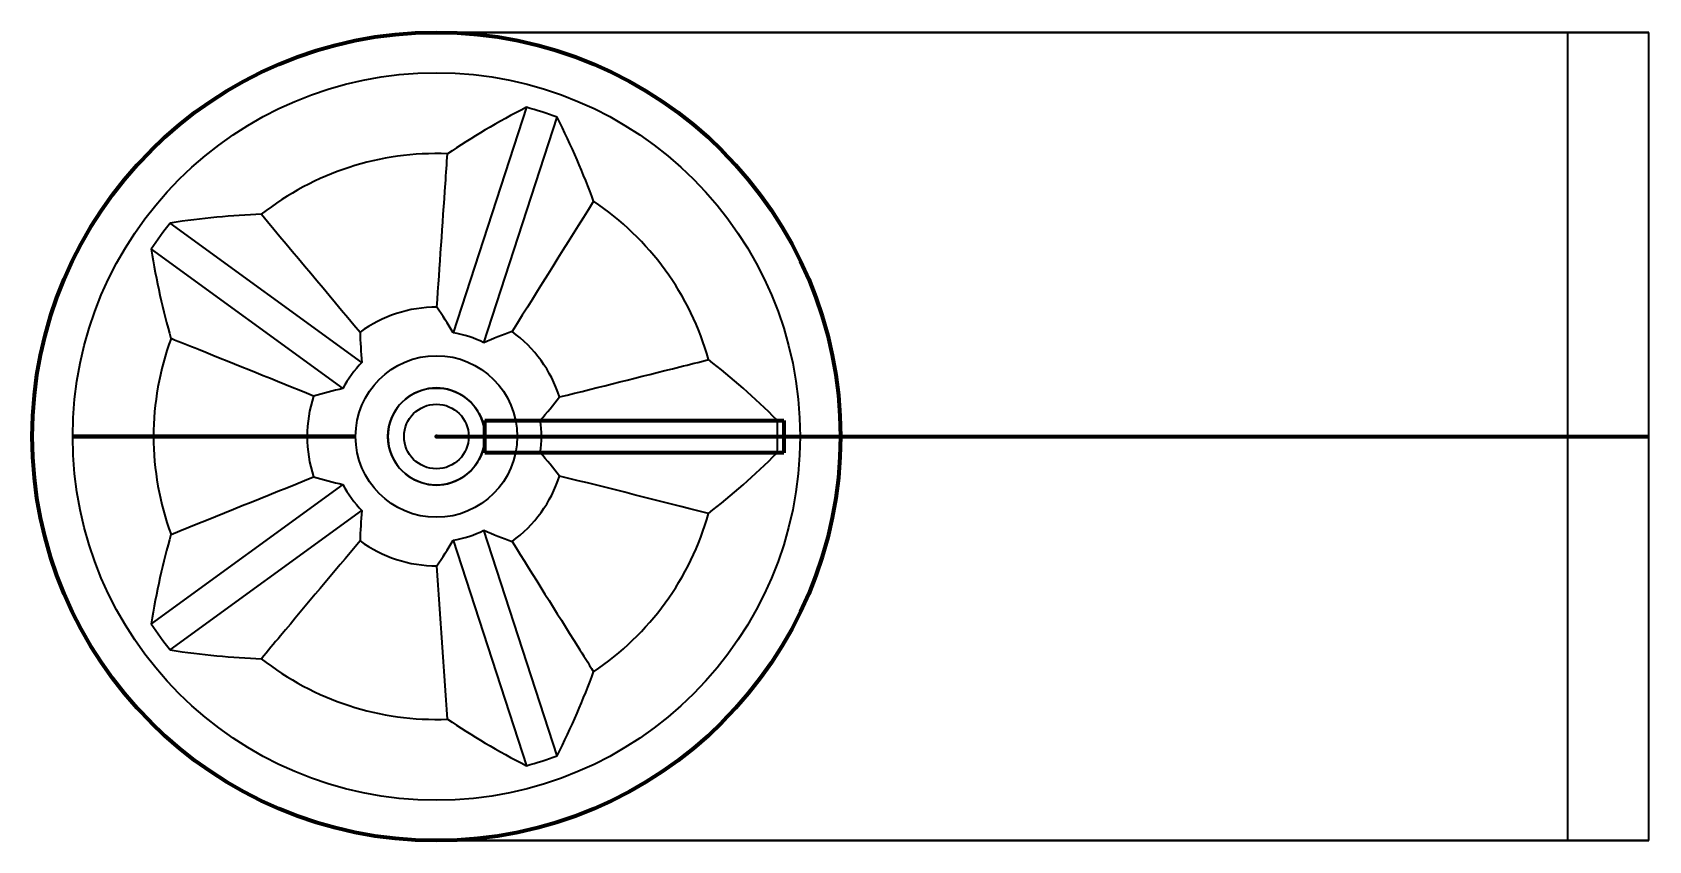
# Model space of a CAD drawing. Header units: millimetres. Extents: x -50 to 150, y -50 to 50.
import ezdxf

# ---------------------------------------------------------------- set-up
doc = ezdxf.new("R2010")
doc.units = ezdxf.units.MM
doc.layers.add('1', color=7, linetype='Continuous', true_color=0xffffff)
doc.layers.add('61', color=7, linetype='Continuous', true_color=0xffffff)

msp = doc.modelspace()

# ---------------------------------------------------------------- linework, layer by layer
at = {"layer": '1', "color": 252, "linetype": 'Continuous', "lineweight": 35}
for p, q in [((150, 50), (0, 50)), ((0, 50), (140, 50)), ((140, 50), (150, 50)), ((140, -50), (140, 50)), ((140, -50), (140, 50)), ((150, -50), (150, 50)), ((150, -50), (150, 50)), ((11.13, 40.73), (2.07, 12.83)), ((5.87, 11.6), (14.93, 39.49)), ((-9.22, 9.17), (-32.94, 26.41)), ((-35.3, 23.17), (-11.57, 5.93)), ((42.17, 2), (12.85, 2)), ((12.85, -2), (42.17, -2)), ((-11.57, -5.93), (-35.3, -23.17)), ((-32.94, -26.41), (-9.22, -9.17)), ((14.93, -39.49), (5.87, -11.6)), ((2.07, -12.83), (11.13, -40.73)), ((150, -50), (0, -50)), ((0, -50), (140, -50)), ((140, -50), (150, -50))]:
    msp.add_line(p, q, dxfattribs=at)
at = {"layer": '1', "color": 163, "linetype": 'Continuous', "lineweight": 70}
for p, q in [((6, -2), (6, 2)), ((6, 2), (43, 2)), ((43, 2), (43, -2)), ((-45, 0), (-35, 0)), ((-10, 0), (-45, 0)), ((-35, 0), (-16, 0)), ((-16, 0), (-10, 0)), ((0, 0), (140, 0)), ((0, 0), (150, 0)), ((140, 0), (150, 0)), ((43, -2), (6, -2))]:
    msp.add_line(p, q, dxfattribs=at)
msp.add_circle((0, 0), 50, dxfattribs=at)
at = {"layer": '1', "color": 252, "linetype": 'Continuous', "lineweight": 35}
for radius in [50, 45, 10, 6, 4, 4]:
    msp.add_circle((0, 0), radius, dxfattribs=at)
for radius, start, end in [(50, 90, 270), (50, 270, 90), (42.22, 69.285, 74.715), (35, 87.7587, 128.2413), (35, 15.7587, 56.2413), (42.22, 141.285, 146.715), (16, 89.7836, 126.2164), (35, 159.7587, 200.2413), (13, 63.1501, 80.8499), (16, 17.7836, 54.2164), (13, 135.1501, 152.8499), (6, 72, 144), (16, 161.7836, 198.2164), (6, 0, 72), (6, 144, 216), (13, 351.1501, 8.8499), (6, 288, 0), (42.22, 357.285, 2.715), (6, 216, 288), (13, 207.1501, 224.8499), (16, 305.7836, 342.2164), (35, 303.7587, 344.2413), (13, 279.1501, 296.8499), (16, 233.7836, 270.2164), (42.22, 213.285, 218.715), (35, 231.7587, 272.2413), (42.22, 285.285, 290.715)]:
    msp.add_arc((0, 0), radius, start, end, dxfattribs=at)
for centre, major_axis, start_param, end_param in [((545.41, -177.22), (-566.81, 184.17), 6.020154, 6.073997), ((-545.41, 177.22), (-566.81, 184.17), 3.350781, 3.404624), ((-337.08, -463.96), (350.31, 482.16), 0.209188, 0.263031), ((337.08, 463.96), (350.31, 482.16), 2.878561, 2.932405), ((0, -573.48), (0, 595.98), 6.020154, 6.073997), ((0, 573.48), (0, 595.98), 3.350781, 3.404624), ((337.08, -463.96), (-350.31, 482.16), 0.209188, 0.263031), ((-337.08, 463.96), (-350.31, 482.16), 2.878561, 2.932405), ((-545.41, -177.22), (566.81, 184.17), 6.020154, 6.073997), ((545.41, 177.22), (566.81, 184.17), 3.350781, 3.404624)]:
    msp.add_ellipse(centre, major_axis=major_axis, ratio=0.272166, start_param=start_param, end_param=end_param, dxfattribs=at)
for points in [[(0.06, 16), (0.41, 21.11), (0.77, 26.21), (1.2, 32.53), (1.28, 33.75), (1.37, 34.97)], [(-15.2, 5), (-19.94, 6.92), (-24.69, 8.83), (-30.57, 11.2), (-31.7, 11.65), (-32.84, 12.11)], [(15.24, 4.89), (20.2, 6.13), (25.16, 7.37), (31.31, 8.91), (32.5, 9.21), (33.68, 9.51)], [(-9.45, -12.91), (-12.74, -16.83), (-16.02, -20.75), (-20.09, -25.61), (-20.88, -26.55), (-21.66, -27.49)], [(9.36, -12.98), (12.07, -17.32), (14.79, -21.65), (18.15, -27.03), (18.8, -28.06), (19.45, -29.1)]]:
    msp.add_open_spline(points, degree=3, knots=[0, 0, 0, 0, 0.8071, 0.8071, 1, 1, 1, 1], dxfattribs=at)
for points in [[(19.45, 29.1), (16.08, 23.73), (12.72, 18.35), (9.36, 12.98)], [(-21.66, 27.49), (-17.59, 22.63), (-13.53, 17.77), (-9.45, 12.91)], [(2.07, 12.83), (1.43, 13.94), (0.75, 14.99), (0.06, 16)], [(-9.45, 12.91), (-9.42, 11.68), (-9.35, 10.44), (-9.22, 9.17)], [(9.36, 12.98), (8.2, 12.57), (7.04, 12.11), (5.87, 11.6)], [(-11.57, 5.93), (-12.82, 5.66), (-14.02, 5.35), (-15.2, 5)], [(12.85, 2), (13.7, 2.95), (14.49, 3.92), (15.24, 4.89)], [(15.24, -4.89), (14.49, -3.91), (13.7, -2.95), (12.85, -2)], [(-32.84, -12.11), (-26.96, -9.74), (-21.08, -7.37), (-15.2, -5)], [(-15.2, -5), (-14.02, -5.35), (-12.81, -5.66), (-11.57, -5.93)], [(33.68, -9.51), (27.54, -7.97), (21.39, -6.42), (15.24, -4.89)], [(-9.22, -9.17), (-9.35, -10.44), (-9.42, -11.69), (-9.45, -12.91)], [(5.87, -11.6), (7.04, -12.12), (8.2, -12.57), (9.36, -12.98)], [(0.06, -16), (0.75, -14.99), (1.43, -13.94), (2.07, -12.83)], [(1.37, -34.97), (0.93, -28.65), (0.5, -22.33), (0.06, -16)]]:
    msp.add_open_spline(points, degree=3, dxfattribs=at)
at = {"layer": '61', "color": 23, "linetype": 'Continuous', "lineweight": 70}
msp.add_point((0, 0), dxfattribs=at)

doc.saveas('drawing.dxf')
